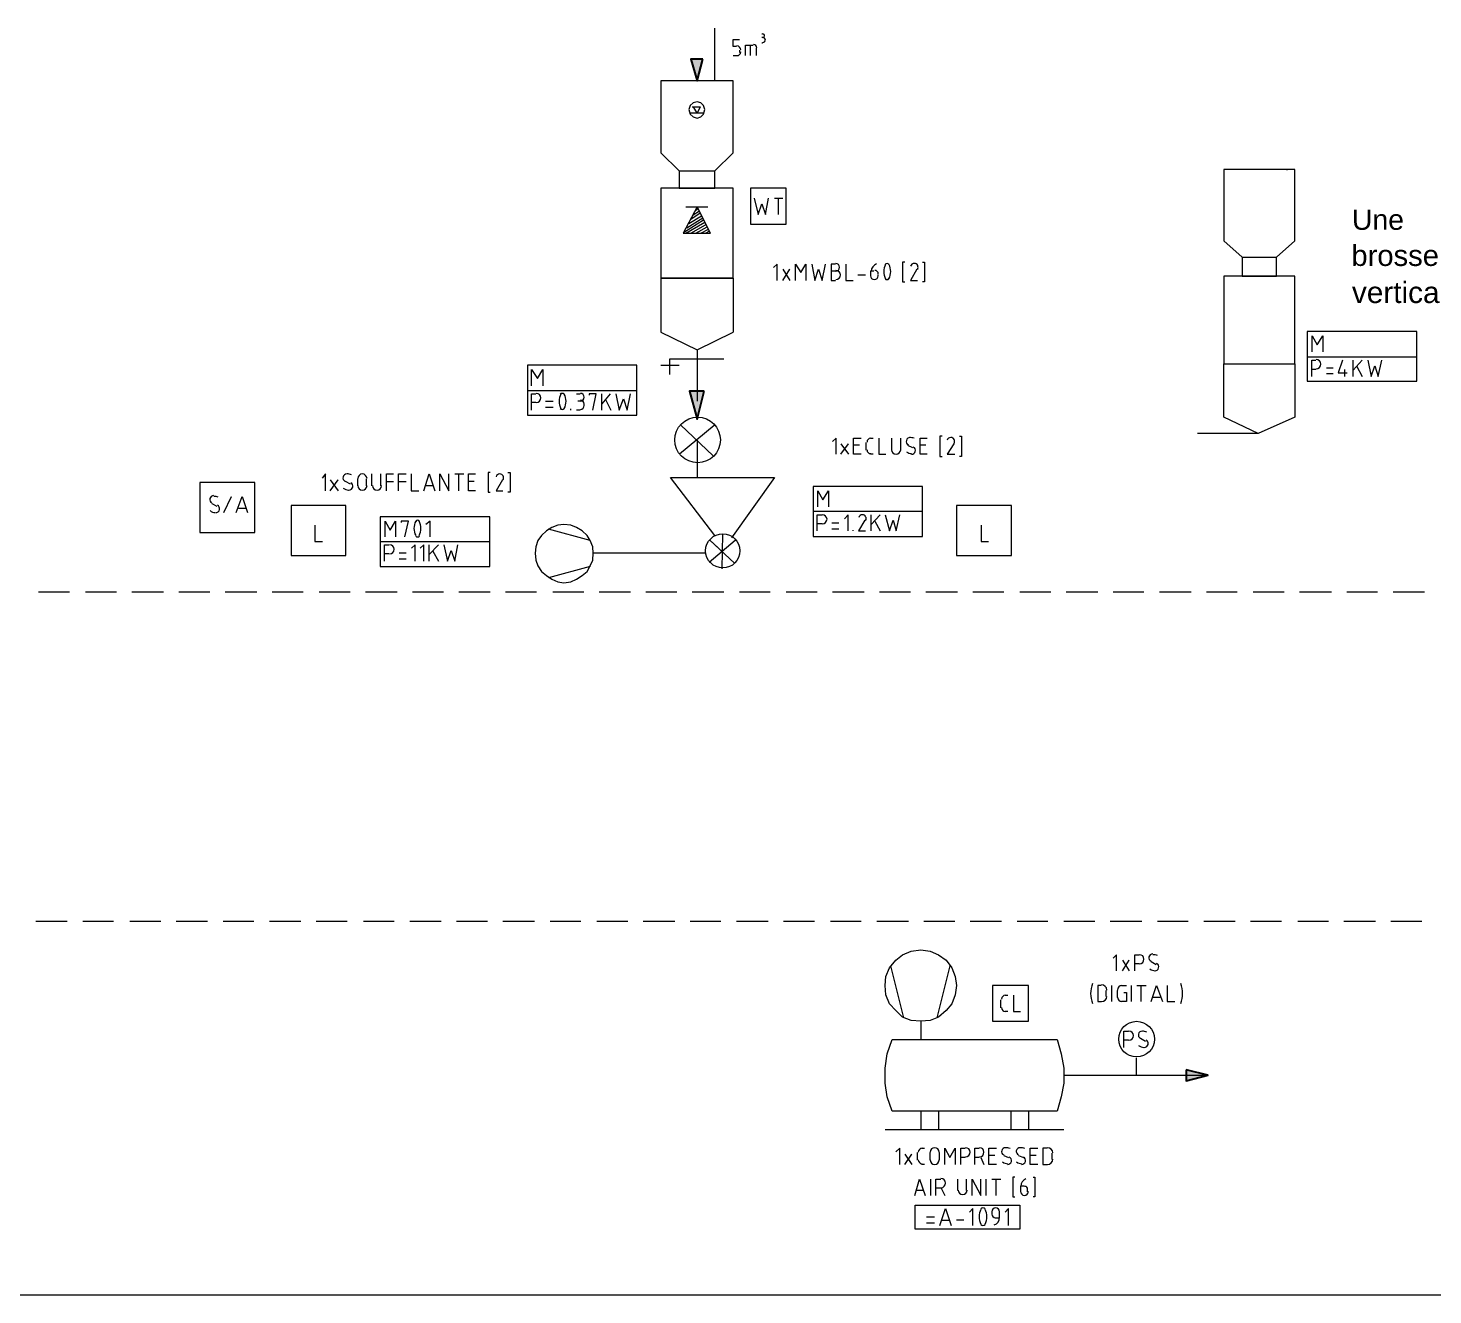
# Model space of a CAD drawing. Header units: millimetres. Extents: x 7 to 416, y 7 to 290.
# Drawn here: x 118.4 to 203.3, y 6.6 to 83.1 of the extents above; entities that cross this region are included whole.
import ezdxf

# ---------------------------------------------------------------- set-up
doc = ezdxf.new("R2010")
doc.units = ezdxf.units.MM
doc.header["$MEASUREMENT"] = 0
doc.layers.get('0').update_dxf_attribs({"linetype": 'CONTINUOUS'})
doc.styles.add('Arial$001', font='arial.ttf', dxfattribs={"height": 1.786464})

msp = doc.modelspace()

# ---------------------------------------------------------------- hatches: boundary and pattern name
at = {"true_color": 0x000007}
for points in [[(159.176, 81.176), (158.448, 81.176), (158.828, 79.869)], [(159.259, 61.139), (158.365, 61.139), (158.828, 59.451)]]:
    msp.add_hatch(color=0, dxfattribs=at).paths.add_polyline_path(points)
at = {"true_color": 0x000006}
msp.add_hatch(color=0, dxfattribs=at).paths.add_polyline_path([(188.364, 20.17), (188.364, 19.508), (189.671, 19.839)])

# ---------------------------------------------------------------- linework, layer by layer
at = {"color": 0, "linetype": 'Continuous', "lineweight": 15, "true_color": 0x000007}
for points in [[(6.685, 6.585), (413.063, 6.585), (413.063, 290.091), (6.685, 290.091)], [(157.736, 73.383), (159.887, 73.383), (159.887, 74.442), (160.996, 75.534), (160.996, 79.869), (156.628, 79.869), (156.628, 75.534), (157.736, 74.442)], [(159.292, 78.132), (159.209, 78.38), (159.043, 78.546), (158.828, 78.595), (158.58, 78.546), (158.415, 78.38), (158.332, 78.132), (158.415, 77.867), (158.58, 77.702), (158.828, 77.619), (159.043, 77.702), (159.209, 77.867)], [(156.628, 73.383), (156.628, 67.956), (160.996, 67.956), (160.996, 73.383)], [(162.055, 71.215), (164.206, 71.215), (164.206, 73.383), (162.055, 73.383)], [(157.985, 70.669), (159.639, 70.669), (158.828, 72.274)], [(171.999, 10.557), (171.999, 11.996), (178.32, 11.996), (178.32, 10.557)]]:
    msp.add_lwpolyline(points, close=True, dxfattribs=at)
at = {"color": 0, "linetype": 'Continuous', "lineweight": 15, "true_color": 0x000006}
for points in [[(159.887, 79.869), (159.887, 83.046), (159.887, 83.046)], [(135.746, 53.048), (135.746, 52.071), (136.21, 52.071)], [(175.987, 53.048), (175.987, 52.071), (176.417, 52.071)], [(171.321, 23.314), (170.527, 26.441), (170.527, 26.441)], [(173.323, 23.314), (174.117, 26.441), (174.117, 26.441)], [(177.426, 24.671), (177.592, 24.671), (177.592, 24.671)], [(177.939, 24.671), (177.939, 23.694), (178.353, 23.694)], [(177.178, 23.909), (177.178, 24.406), (177.178, 24.406)], [(172.347, 23.099), (172.347, 22.007), (172.347, 22.007)], [(177.592, 23.694), (177.426, 23.694), (177.426, 23.694)], [(184.591, 21.527), (184.591, 22.503), (184.889, 22.503)], [(185.6, 22.089), (185.898, 21.907), (185.898, 21.907)], [(184.889, 21.957), (184.591, 21.957), (184.591, 21.957)], [(185.352, 20.898), (185.352, 19.839), (185.352, 19.839)], [(180.984, 19.839), (189.671, 19.839), (189.671, 19.839)], [(172.347, 17.671), (172.347, 16.579), (172.347, 16.579)], [(173.406, 17.671), (173.406, 16.579), (173.406, 16.579)], [(177.774, 17.671), (177.774, 16.579), (177.774, 16.579)], [(178.833, 17.671), (178.833, 16.579), (178.833, 16.579)], [(170.179, 16.579), (180.984, 16.579), (180.984, 16.579)]]:
    msp.add_lwpolyline(points, dxfattribs=at)
at = {"color": 0, "linetype": 'Continuous', "lineweight": 15, "true_color": 0x000001}
for points in [[(161.211, 81.938), (160.996, 81.938), (160.996, 82.368), (161.377, 82.368)], [(162.733, 82.699), (162.766, 82.699), (162.766, 82.699)], [(162.766, 82.484), (162.733, 82.484), (162.733, 82.484)], [(161.41, 81.59), (161.41, 81.722), (161.41, 81.722)], [(161.757, 81.391), (161.757, 82.02), (162.22, 82.02)], [(162.055, 81.391), (162.055, 82.02), (162.055, 82.02)], [(162.386, 81.855), (162.386, 81.391), (162.386, 81.391)], [(162.766, 82.153), (162.733, 82.153), (162.733, 82.153)], [(160.996, 81.391), (161.211, 81.391), (161.211, 81.391)]]:
    msp.add_lwpolyline(points, dxfattribs=at)
at = {"color": 0, "linetype": 'Continuous', "lineweight": -2, "true_color": 0x000007}
for points in [[(159.176, 81.176), (158.448, 81.176), (158.828, 79.869)], [(159.259, 61.139), (158.365, 61.139), (158.828, 59.451)]]:
    msp.add_lwpolyline(points, close=True, dxfattribs=at)
at = {"color": 0, "linetype": 'Continuous', "lineweight": 15, "true_color": 0x000007}
for points in [[(158.531, 78.297), (159.01, 78.297), (158.828, 77.917), (158.613, 78.297)], [(159.259, 77.917), (158.365, 77.917), (158.365, 77.917)], [(157.736, 74.442), (159.887, 74.442), (159.887, 74.442)], [(158.15, 72.274), (159.474, 72.274), (159.474, 72.274)], [(158.282, 72.274), (159.341, 72.274), (159.341, 72.274)], [(158.713, 72.026), (158.878, 72.159), (158.878, 72.159)], [(162.27, 72.787), (162.518, 71.811), (162.733, 72.456), (162.948, 71.811), (163.147, 72.787)], [(163.494, 72.787), (164.007, 72.787), (164.007, 72.787)], [(163.743, 71.811), (163.743, 72.787), (163.743, 72.787)], [(158.067, 70.752), (159.209, 71.48), (159.209, 71.48)], [(158.15, 70.669), (159.292, 71.348), (159.292, 71.348)], [(158.2, 71), (159.176, 71.596), (159.176, 71.596)], [(158.332, 71.265), (159.093, 71.728), (159.093, 71.728)], [(158.448, 71.513), (159.01, 71.894), (159.01, 71.894)], [(158.58, 71.778), (158.961, 72.026), (158.961, 72.026)], [(158.448, 70.669), (159.341, 71.182), (159.341, 71.182)], [(158.746, 70.669), (159.424, 71.05), (159.424, 71.05)], [(159.043, 70.669), (159.507, 70.918), (159.507, 70.918)], [(159.341, 70.669), (159.556, 70.802), (159.556, 70.802)], [(163.66, 67.823), (163.66, 68.8), (163.445, 68.601)], [(164.769, 67.823), (164.769, 68.8), (165.099, 68.303), (165.397, 68.8), (165.397, 67.823)], [(165.745, 68.8), (165.943, 67.823), (166.158, 68.502), (166.374, 67.823), (166.589, 68.8)], [(167.184, 68.8), (166.92, 68.8), (166.92, 67.823)], [(167.813, 68.8), (167.813, 67.823), (168.243, 67.823)], [(171.371, 68.932), (171.238, 68.932), (171.238, 67.741), (171.371, 67.741)], [(172.429, 68.932), (172.562, 68.932), (172.562, 67.741), (172.429, 67.741)], [(160.996, 67.956), (156.628, 67.956), (156.628, 64.696), (158.828, 63.637), (160.996, 64.696)], [(160.996, 67.956), (160.996, 64.696), (160.996, 64.696)], [(164.007, 67.823), (164.421, 68.502), (164.421, 68.502)], [(164.007, 68.502), (164.421, 67.823), (164.421, 67.823)], [(167.184, 68.386), (166.92, 68.386), (166.92, 68.386)], [(168.541, 68.171), (169.004, 68.171), (169.004, 68.171)], [(169.302, 68.386), (169.302, 68.088), (169.302, 68.088)], [(169.501, 68.386), (169.302, 68.386), (169.302, 68.386)], [(169.766, 68.088), (169.766, 68.171), (169.766, 68.171)], [(172.099, 68.502), (171.718, 67.823), (172.132, 67.823)], [(166.92, 67.823), (167.184, 67.823), (167.184, 67.823)], [(158.828, 63.637), (158.828, 61.47), (158.828, 61.47)], [(158.828, 63.637), (158.828, 60.543), (158.828, 60.543)], [(157.174, 63.091), (160.45, 63.091), (160.45, 63.091)], [(157.174, 62.148), (157.174, 62.413), (157.174, 62.711), (157.174, 63.091)], [(156.628, 62.711), (157.736, 62.711), (157.736, 62.711)], [(192.715, 58.591), (189.042, 58.591), (189.042, 58.591)], [(167.217, 57.333), (167.217, 58.293), (167.002, 58.094)], [(167.515, 57.333), (167.979, 57.962), (167.979, 57.962)], [(167.515, 57.962), (167.979, 57.333), (167.979, 57.333)], [(168.74, 57.333), (168.276, 57.333), (168.276, 58.293), (168.74, 58.293)], [(168.624, 57.879), (168.276, 57.879), (168.276, 57.879)], [(169.037, 57.581), (169.037, 58.045), (169.037, 58.045)], [(169.302, 58.293), (169.468, 58.293), (169.468, 58.293)], [(169.799, 58.293), (169.799, 57.333), (170.229, 57.333)], [(170.56, 58.293), (170.56, 57.581), (170.56, 57.581)], [(171.122, 57.581), (171.122, 58.293), (171.122, 58.293)], [(171.536, 57.879), (171.834, 57.747), (171.834, 57.747)], [(172.727, 57.333), (172.297, 57.333), (172.297, 58.293), (172.727, 58.293)], [(172.645, 57.879), (172.297, 57.879), (172.297, 57.879)], [(173.621, 58.425), (173.488, 58.425), (173.488, 57.201), (173.621, 57.201)], [(174.332, 57.962), (173.919, 57.333), (174.382, 57.333)], [(174.68, 58.425), (174.796, 58.425), (174.796, 57.201), (174.68, 57.201)], [(169.468, 57.333), (169.302, 57.333), (169.302, 57.333)], [(136.375, 55.116), (136.375, 56.142), (136.176, 55.894)], [(139.171, 56.142), (139.171, 55.414), (139.171, 55.414)], [(139.734, 55.414), (139.734, 56.142), (139.734, 56.142)], [(140.065, 55.116), (140.065, 56.142), (140.495, 56.142)], [(140.793, 55.116), (140.793, 56.142), (141.256, 56.142)], [(141.554, 56.142), (141.554, 55.116), (142.017, 55.116)], [(142.315, 55.116), (142.646, 56.142), (142.994, 55.116)], [(143.291, 55.116), (143.291, 56.142), (143.837, 55.116), (143.837, 56.142)], [(144.185, 56.142), (144.731, 56.142), (144.731, 56.142)], [(144.433, 55.116), (144.433, 56.142), (144.433, 56.142)], [(145.442, 55.116), (145.029, 55.116), (145.029, 56.142), (145.442, 56.142)], [(146.336, 56.224), (146.204, 56.224), (146.204, 55.033), (146.336, 55.033)], [(147.395, 56.224), (147.527, 56.224), (147.527, 55.033), (147.395, 55.033)], [(136.673, 55.116), (137.153, 55.794), (137.153, 55.794)], [(136.673, 55.794), (137.153, 55.116), (137.153, 55.116)], [(137.566, 55.712), (137.864, 55.546), (137.864, 55.546)], [(138.327, 55.414), (138.327, 55.844), (138.327, 55.844)], [(138.84, 55.844), (138.84, 55.414), (138.84, 55.414)], [(140.065, 55.678), (140.495, 55.678), (140.495, 55.678)], [(140.793, 55.678), (141.256, 55.678), (141.256, 55.678)], [(142.861, 55.414), (142.447, 55.414), (142.447, 55.414)], [(145.36, 55.678), (145.029, 55.678), (145.029, 55.678)], [(147.064, 55.794), (146.683, 55.116), (147.097, 55.116)], [(159.341, 51.36), (152.557, 51.36), (152.557, 51.36)], [(184.161, 26.143), (184.161, 27.119), (183.946, 26.921)], [(184.508, 26.143), (184.922, 26.789), (184.922, 26.789)], [(184.508, 26.789), (184.922, 26.143), (184.922, 26.143)], [(185.269, 26.143), (185.269, 27.119), (185.518, 27.119)], [(185.518, 26.573), (185.269, 26.573), (185.269, 26.573)], [(186.246, 26.706), (186.544, 26.524), (186.544, 26.524)], [(183.234, 25.266), (183.019, 25.266), (183.019, 24.29)], [(183.532, 24.588), (183.532, 24.968), (183.532, 24.968)], [(183.863, 24.29), (183.863, 25.266), (183.863, 25.266)], [(184.21, 24.538), (184.21, 24.968), (184.21, 24.968)], [(184.459, 25.266), (184.756, 25.266), (184.756, 25.266)], [(184.591, 24.836), (184.756, 24.836), (184.756, 24.29), (184.459, 24.29)], [(185.054, 24.29), (185.054, 25.266), (185.054, 25.266)], [(185.385, 25.266), (185.948, 25.266), (185.948, 25.266)], [(185.65, 24.29), (185.65, 25.266), (185.65, 25.266)], [(186.246, 24.29), (186.577, 25.266), (186.924, 24.29)], [(187.205, 25.266), (187.205, 24.29), (187.685, 24.29)], [(183.019, 24.29), (183.234, 24.29), (183.234, 24.29)], [(186.792, 24.538), (186.361, 24.538), (186.361, 24.538)], [(171.073, 14.462), (171.073, 15.438), (170.824, 15.223)], [(172.38, 15.438), (172.562, 15.438), (172.562, 15.438)], [(173.786, 14.462), (173.786, 15.438), (174.084, 14.875), (174.415, 15.438), (174.415, 14.462)], [(174.763, 14.462), (174.763, 15.438), (175.011, 15.438)], [(175.606, 14.462), (175.606, 15.438), (175.855, 15.438)], [(176.914, 14.462), (176.45, 14.462), (176.45, 15.438), (176.914, 15.438)], [(179.412, 14.462), (178.949, 14.462), (178.949, 15.438), (179.412, 15.438)], [(179.975, 15.438), (179.71, 15.438), (179.71, 14.462)], [(171.371, 14.462), (171.801, 15.09), (171.801, 15.09)], [(171.371, 15.09), (171.801, 14.462), (171.801, 14.462)], [(172.132, 14.71), (172.132, 15.173), (172.132, 15.173)], [(172.562, 14.462), (172.38, 14.462), (172.38, 14.462)], [(172.893, 14.71), (172.893, 15.173), (172.893, 15.173)], [(173.439, 15.173), (173.439, 14.71), (173.439, 14.71)], [(175.011, 14.875), (174.763, 14.875), (174.763, 14.875)], [(175.855, 14.875), (175.606, 14.875), (175.606, 14.875)], [(175.954, 14.875), (176.152, 14.462), (176.152, 14.462)], [(176.798, 15.008), (176.45, 15.008), (176.45, 15.008)], [(177.344, 15.008), (177.642, 14.875), (177.642, 14.875)], [(178.237, 15.008), (178.535, 14.875), (178.535, 14.875)], [(179.296, 15.008), (178.949, 15.008), (178.949, 15.008)], [(179.71, 14.462), (179.975, 14.462), (179.975, 14.462)], [(180.272, 14.759), (180.272, 15.14), (180.272, 15.14)], [(178.022, 13.7), (177.89, 13.7), (177.89, 12.509), (178.022, 12.509)], [(179.131, 13.7), (179.213, 13.7), (179.213, 12.509), (179.131, 12.509)], [(171.966, 12.592), (172.264, 13.568), (172.595, 12.592)], [(172.512, 12.89), (172.049, 12.89), (172.049, 12.89)], [(172.942, 12.592), (172.942, 13.568), (172.942, 13.568)], [(173.24, 12.592), (173.24, 13.568), (173.538, 13.568)], [(173.538, 13.022), (173.24, 13.022), (173.24, 13.022)], [(173.571, 13.022), (173.786, 12.592), (173.786, 12.592)], [(174.547, 13.568), (174.547, 12.89), (174.547, 12.89)], [(175.093, 12.89), (175.093, 13.568), (175.093, 13.568)], [(175.441, 12.592), (175.441, 13.568), (175.954, 12.592), (175.954, 13.568)], [(176.285, 12.592), (176.285, 13.568), (176.285, 13.568)], [(176.616, 13.568), (177.178, 13.568), (177.178, 13.568)], [(176.88, 12.592), (176.88, 13.568), (176.88, 13.568)], [(178.353, 13.154), (178.353, 12.807), (178.353, 12.807)], [(178.568, 13.154), (178.353, 13.154), (178.353, 13.154)], [(178.783, 12.807), (178.783, 12.939), (178.783, 12.939)], [(173.158, 11.285), (172.678, 11.285), (172.678, 11.285)], [(173.488, 10.772), (173.836, 11.798), (174.167, 10.772)], [(174.034, 11.07), (173.571, 11.07), (173.571, 11.07)], [(174.498, 11.119), (174.928, 11.119), (174.928, 11.119)], [(175.474, 10.772), (175.474, 11.798), (175.275, 11.582)], [(176.616, 11.582), (176.616, 11.45), (176.616, 11.45)], [(176.831, 11.235), (177.096, 11.235), (177.096, 11.235)], [(177.096, 11.235), (177.096, 11.582), (177.096, 11.582)], [(177.642, 10.772), (177.642, 11.798), (177.426, 11.582)], [(172.678, 10.937), (173.158, 10.937), (173.158, 10.937)]]:
    msp.add_lwpolyline(points, dxfattribs=at)
at = {"color": 0, "linetype": 'Continuous', "lineweight": 5, "true_color": 0x000007}
for points in [[(191.739, 68.088), (193.824, 68.088), (193.824, 69.23), (194.916, 70.206), (194.916, 74.525), (190.647, 74.525), (190.647, 70.206), (191.739, 69.23)], [(190.647, 68.088), (190.647, 62.793), (194.916, 62.793), (194.916, 68.088)], [(194.916, 59.567), (192.715, 58.591), (190.647, 59.567), (190.647, 62.793), (194.916, 62.793)]]:
    msp.add_lwpolyline(points, close=True, dxfattribs=at)
for points in [[(194.453, 74.475), (194.453, 74.492), (194.453, 74.492)], [(191.739, 69.23), (193.824, 69.23), (193.824, 69.23)], [(159.854, 59.07), (157.769, 57.333), (157.769, 57.333)], [(157.819, 59.104), (159.805, 57.234), (159.805, 57.234)], [(159.887, 52.419), (157.223, 55.927), (163.494, 55.927), (160.913, 52.286)], [(152.938, 51.36), (152.557, 51.36), (152.524, 51.74), (152.359, 52.121), (152.177, 52.419), (151.879, 52.717), (151.548, 52.915), (151.201, 53.048), (150.787, 53.097), (150.406, 53.048), (150.059, 52.915), (149.728, 52.717), (149.43, 52.419), (149.215, 52.121), (149.083, 51.74), (149.049, 51.36), (149.083, 50.93), (149.215, 50.599), (149.43, 50.251), (149.728, 50.003), (150.059, 49.788), (150.406, 49.622), (150.787, 49.573), (151.201, 49.622), (151.548, 49.788), (151.879, 50.003), (152.177, 50.251), (152.359, 50.599), (152.524, 50.93), (152.557, 51.36)], [(152.359, 52.121), (149.86, 52.799), (149.86, 52.799)], [(161.128, 52.121), (159.556, 50.797), (159.556, 50.797)], [(160.351, 51.443), (159.59, 52.154), (161.079, 50.764)], [(160.351, 52.502), (160.318, 50.417), (160.318, 50.417)], [(152.359, 50.549), (149.86, 49.871), (149.86, 49.871)]]:
    msp.add_lwpolyline(points, dxfattribs=at)
at = {"color": 0, "linetype": 'Continuous', "lineweight": 15, "true_color": 0x000005}
for points in [[(195.677, 61.734), (202.296, 61.734), (202.296, 64.746), (195.677, 64.746)], [(148.586, 59.699), (155.188, 59.699), (155.188, 62.711), (148.586, 62.711)], [(165.827, 52.369), (172.429, 52.369), (172.429, 55.381), (165.827, 55.381)], [(139.684, 50.549), (146.303, 50.549), (146.303, 53.561), (139.684, 53.561)]]:
    msp.add_lwpolyline(points, close=True, dxfattribs=at)
for points in [[(195.975, 63.505), (195.975, 64.481), (196.273, 63.935), (196.62, 64.481), (196.62, 63.505)], [(195.677, 63.207), (202.296, 63.207), (202.296, 63.207)], [(195.942, 62.032), (195.942, 63.008), (196.19, 63.008)], [(197.795, 63.008), (197.547, 62.247), (198.093, 62.247)], [(198.44, 62.032), (198.44, 63.008), (198.44, 63.008)], [(198.986, 63.008), (198.44, 62.413), (198.44, 62.413)], [(199.334, 63.008), (199.532, 62.032), (199.747, 62.661), (199.963, 62.032), (200.178, 63.008)], [(148.834, 61.47), (148.834, 62.446), (149.182, 61.9), (149.513, 62.446), (149.513, 61.47)], [(196.19, 62.446), (195.942, 62.446), (195.942, 62.446)], [(197.249, 62.529), (196.835, 62.529), (196.835, 62.529)], [(196.835, 62.198), (197.249, 62.198), (197.249, 62.198)], [(197.927, 62.446), (197.927, 62.032), (197.927, 62.032)], [(198.655, 62.661), (198.986, 62.032), (198.986, 62.032)], [(148.586, 61.188), (155.188, 61.188), (155.188, 61.188)], [(148.834, 59.997), (148.834, 60.973), (149.083, 60.973)], [(149.083, 60.46), (148.834, 60.46), (148.834, 60.46)], [(150.142, 60.51), (149.678, 60.51), (149.678, 60.51)], [(151.548, 60.973), (151.763, 60.973), (151.763, 60.973)], [(151.763, 60.543), (151.631, 60.543), (151.631, 60.543)], [(151.978, 60.328), (151.978, 60.245), (151.978, 60.245)], [(152.524, 59.997), (152.739, 60.973), (152.309, 60.973), (152.309, 60.891)], [(153.07, 59.997), (153.07, 60.973), (153.07, 60.973)], [(153.583, 60.973), (153.07, 60.378), (153.07, 60.378)], [(153.285, 60.626), (153.616, 59.997), (153.616, 59.997)], [(153.914, 60.973), (154.129, 59.997), (154.377, 60.675), (154.593, 59.997), (154.808, 60.973)], [(149.678, 60.163), (150.142, 60.163), (150.142, 60.163)], [(151.201, 59.997), (151.201, 60.08), (151.201, 60.08)], [(151.763, 59.997), (151.548, 59.997), (151.548, 59.997)], [(166.125, 54.156), (166.125, 55.116), (166.423, 54.57), (166.754, 55.116), (166.754, 54.156)], [(165.827, 53.891), (172.429, 53.891), (172.429, 53.891)], [(166.076, 52.717), (166.076, 53.676), (166.374, 53.676)], [(167.945, 52.717), (167.945, 53.676), (167.73, 53.428)], [(169.335, 52.717), (169.335, 53.676), (169.335, 53.676)], [(169.881, 53.676), (169.335, 53.097), (169.335, 53.097)], [(170.179, 53.676), (170.444, 52.717), (170.659, 53.345), (170.858, 52.717), (171.073, 53.676)], [(139.982, 52.336), (139.982, 53.296), (140.28, 52.75), (140.611, 53.296), (140.611, 52.336)], [(141.173, 52.336), (141.389, 53.296), (140.958, 53.296), (140.958, 53.213)], [(142.696, 52.336), (142.696, 53.296), (142.447, 53.097)], [(166.374, 53.13), (166.076, 53.13), (166.076, 53.13)], [(167.383, 53.18), (166.969, 53.18), (166.969, 53.18)], [(166.969, 52.832), (167.383, 52.832), (167.383, 52.832)], [(168.243, 52.717), (168.243, 52.75), (168.243, 52.75)], [(168.955, 53.345), (168.574, 52.717), (169.004, 52.717)], [(169.55, 53.296), (169.881, 52.717), (169.881, 52.717)], [(139.684, 52.071), (146.303, 52.071), (146.303, 52.071)], [(139.949, 50.88), (139.949, 51.856), (140.23, 51.856)], [(141.802, 50.88), (141.802, 51.856), (141.587, 51.658)], [(142.315, 50.88), (142.315, 51.856), (142.1, 51.658)], [(142.646, 50.88), (142.646, 51.856), (142.646, 51.856)], [(143.209, 51.856), (142.646, 51.277), (142.646, 51.277)], [(143.54, 51.856), (143.755, 50.88), (143.97, 51.525), (144.185, 50.88), (144.383, 51.856)], [(140.23, 51.31), (139.949, 51.31), (139.949, 51.31)], [(141.256, 51.36), (140.826, 51.36), (140.826, 51.36)], [(140.826, 51.012), (141.256, 51.012), (141.256, 51.012)], [(142.861, 51.476), (143.209, 50.88), (143.209, 50.88)]]:
    msp.add_lwpolyline(points, dxfattribs=at)
at = {"color": 0, "linetype": 'Continuous', "lineweight": 20, "true_color": 0x000007}
msp.add_lwpolyline([(158.828, 58.177), (158.828, 55.927), (158.828, 55.927)], dxfattribs=at)
at = {"color": 0, "linetype": 'Continuous', "lineweight": 15, "true_color": 0x000003}
msp.add_lwpolyline([(128.797, 52.617), (132.106, 52.617), (132.106, 55.629), (128.797, 55.629)], close=True, dxfattribs=at)
for points in [[(129.525, 54.355), (129.823, 54.189), (129.823, 54.189)], [(130.236, 53.809), (130.7, 54.785), (130.7, 54.785)], [(130.997, 53.809), (131.345, 54.785), (131.676, 53.809)], [(131.593, 54.057), (131.13, 54.057), (131.13, 54.057)]]:
    msp.add_lwpolyline(points, dxfattribs=at)
at = {"color": 0, "linetype": 'Continuous', "lineweight": 15, "true_color": 0x000006}
for points in [[(134.307, 51.227), (137.616, 51.227), (137.616, 54.239), (134.307, 54.239)], [(174.498, 51.227), (177.807, 51.227), (177.807, 54.239), (174.498, 54.239)], [(170.179, 25.266), (170.229, 25.812), (170.444, 26.325), (170.824, 26.789), (171.238, 27.119), (171.751, 27.335), (172.347, 27.417), (172.893, 27.335), (173.406, 27.119), (173.869, 26.789), (174.216, 26.325), (174.415, 25.812), (174.498, 25.266), (174.415, 24.704), (174.216, 24.158), (173.869, 23.744), (173.406, 23.347), (172.893, 23.148), (172.347, 23.099), (171.751, 23.148), (171.238, 23.347), (170.824, 23.744), (170.444, 24.158), (170.229, 24.704)], [(176.665, 23.099), (178.833, 23.099), (178.833, 25.266), (176.665, 25.266)], [(180.57, 17.671), (170.609, 17.671), (170.312, 18.532), (170.179, 19.376), (170.179, 20.269), (170.312, 21.146), (170.609, 22.007), (180.57, 22.007), (180.818, 21.146), (180.984, 20.269), (180.984, 19.376), (180.818, 18.532)]]:
    msp.add_lwpolyline(points, close=True, dxfattribs=at)
at = {"color": 0, "linetype": 'Continuous', "lineweight": 20, "true_color": 0xbababa}
for points in [[(119.051, 49.027), (120.921, 49.027), (120.921, 49.027)], [(121.897, 49.027), (123.767, 49.027), (123.767, 49.027)], [(124.693, 49.027), (126.596, 49.027), (126.596, 49.027)], [(127.523, 49.027), (129.392, 49.027), (129.392, 49.027)], [(130.319, 49.027), (132.238, 49.027), (132.238, 49.027)], [(133.165, 49.027), (135.035, 49.027), (135.035, 49.027)], [(135.994, 49.027), (137.864, 49.027), (137.864, 49.027)], [(138.791, 49.027), (140.71, 49.027), (140.71, 49.027)], [(141.637, 49.027), (143.506, 49.027), (143.506, 49.027)], [(144.433, 49.027), (146.336, 49.027), (146.336, 49.027)], [(147.262, 49.027), (149.132, 49.027), (149.132, 49.027)], [(150.108, 49.027), (151.978, 49.027), (151.978, 49.027)], [(152.905, 49.027), (154.808, 49.027), (154.808, 49.027)], [(155.734, 49.027), (157.604, 49.027), (157.604, 49.027)], [(158.531, 49.027), (160.45, 49.027), (160.45, 49.027)], [(161.377, 49.027), (163.246, 49.027), (163.246, 49.027)], [(164.206, 49.027), (166.076, 49.027), (166.076, 49.027)], [(167.002, 49.027), (168.922, 49.027), (168.922, 49.027)], [(169.848, 49.027), (171.718, 49.027), (171.718, 49.027)], [(172.645, 49.027), (174.547, 49.027), (174.547, 49.027)], [(175.474, 49.027), (177.344, 49.027), (177.344, 49.027)], [(178.32, 49.027), (180.19, 49.027), (180.19, 49.027)], [(181.116, 49.027), (183.019, 49.027), (183.019, 49.027)], [(183.946, 49.027), (185.815, 49.027), (185.815, 49.027)], [(186.742, 49.027), (188.661, 49.027), (188.661, 49.027)], [(189.588, 49.027), (191.441, 49.027), (191.441, 49.027)], [(192.417, 49.027), (194.287, 49.027), (194.287, 49.027)], [(195.214, 49.027), (197.133, 49.027), (197.133, 49.027)], [(198.06, 49.027), (199.913, 49.027), (199.913, 49.027)], [(200.856, 49.027), (202.759, 49.027), (202.759, 49.027)], [(118.885, 29.155), (120.788, 29.155), (120.788, 29.155)], [(121.731, 29.155), (123.585, 29.155), (123.585, 29.155)], [(124.561, 29.155), (126.431, 29.155), (126.431, 29.155)], [(127.357, 29.155), (129.26, 29.155), (129.26, 29.155)], [(130.203, 29.155), (132.056, 29.155), (132.056, 29.155)], [(133, 29.155), (134.902, 29.155), (134.902, 29.155)], [(135.829, 29.155), (137.699, 29.155), (137.699, 29.155)], [(138.675, 29.155), (140.528, 29.155), (140.528, 29.155)], [(141.471, 29.155), (143.374, 29.155), (143.374, 29.155)], [(144.301, 29.155), (146.17, 29.155), (146.17, 29.155)], [(147.097, 29.155), (149, 29.155), (149, 29.155)], [(149.943, 29.155), (151.796, 29.155), (151.796, 29.155)], [(152.772, 29.155), (154.642, 29.155), (154.642, 29.155)], [(155.569, 29.155), (157.472, 29.155), (157.472, 29.155)], [(158.415, 29.155), (160.268, 29.155), (160.268, 29.155)], [(161.211, 29.155), (163.114, 29.155), (163.114, 29.155)], [(164.04, 29.155), (165.91, 29.155), (165.91, 29.155)], [(166.886, 29.155), (168.74, 29.155), (168.74, 29.155)], [(169.683, 29.155), (171.586, 29.155), (171.586, 29.155)], [(172.512, 29.155), (174.382, 29.155), (174.382, 29.155)], [(175.309, 29.155), (177.211, 29.155), (177.211, 29.155)], [(178.155, 29.155), (180.008, 29.155), (180.008, 29.155)], [(180.984, 29.155), (182.854, 29.155), (182.854, 29.155)], [(183.78, 29.155), (185.683, 29.155), (185.683, 29.155)], [(186.626, 29.155), (188.479, 29.155), (188.479, 29.155)], [(189.423, 29.155), (191.325, 29.155), (191.325, 29.155)], [(192.252, 29.155), (194.122, 29.155), (194.122, 29.155)], [(195.098, 29.155), (196.951, 29.155), (196.951, 29.155)], [(197.894, 29.155), (199.797, 29.155), (199.797, 29.155)], [(200.724, 29.155), (202.593, 29.155), (202.593, 29.155)]]:
    msp.add_lwpolyline(points, dxfattribs=at)
at = {"color": 0, "linetype": 'Continuous', "lineweight": -2, "true_color": 0x000006}
msp.add_lwpolyline([(188.364, 20.17), (188.364, 19.508), (189.671, 19.839)], close=True, dxfattribs=at)
at = {"color": 0, "linetype": 'Continuous', "lineweight": 15, "true_color": 0x000001}
for points in [[(162.799, 82.484), (162.849, 82.484), (162.899, 82.533), (162.899, 82.599), (162.899, 82.599), (162.899, 82.649), (162.849, 82.699), (162.799, 82.699)], [(162.799, 82.186), (162.882, 82.186), (162.948, 82.252), (162.948, 82.335), (162.948, 82.335), (162.948, 82.417), (162.882, 82.484), (162.799, 82.484)]]:
    msp.add_open_spline(points, degree=3, knots=[0, 0, 0, 0, 0.125, 0.125, 0.125, 0.125, 1, 1, 1, 1], dxfattribs=at)
for points in [[(161.459, 81.739), (161.459, 81.871), (161.36, 81.987), (161.228, 81.987)], [(161.228, 81.391), (161.36, 81.391), (161.459, 81.491), (161.459, 81.623)], [(162.435, 81.871), (162.435, 81.971), (162.353, 82.07), (162.237, 82.07)]]:
    msp.add_open_spline(points, degree=3, dxfattribs=at)
at = {"color": 0, "linetype": 'Continuous', "lineweight": 15, "true_color": 0x000007}
for points in [[(167.201, 68.386), (167.333, 68.386), (167.432, 68.485), (167.432, 68.618), (167.432, 68.618), (167.432, 68.75), (167.333, 68.849), (167.201, 68.849)], [(170.411, 68.783), (170.378, 68.833), (170.345, 68.849), (170.295, 68.849), (170.295, 68.849), (170.245, 68.849), (170.196, 68.833), (170.179, 68.783)], [(172.148, 68.485), (172.181, 68.568), (172.181, 68.651), (172.148, 68.734), (172.148, 68.734), (172.099, 68.8), (172.032, 68.849), (171.95, 68.849)], [(167.201, 67.873), (167.35, 67.873), (167.482, 67.989), (167.482, 68.154), (167.482, 68.154), (167.482, 68.303), (167.35, 68.419), (167.201, 68.419)], [(169.302, 68.105), (169.302, 67.972), (169.401, 67.873), (169.534, 67.873), (169.534, 67.873), (169.65, 67.873), (169.766, 67.972), (169.766, 68.105)], [(169.766, 68.204), (169.766, 68.27), (169.749, 68.32), (169.699, 68.37), (169.699, 68.37), (169.666, 68.403), (169.6, 68.436), (169.55, 68.419)], [(170.179, 67.939), (170.196, 67.89), (170.245, 67.873), (170.295, 67.873), (170.295, 67.873), (170.345, 67.873), (170.378, 67.89), (170.411, 67.939)], [(171.685, 58.342), (171.586, 58.342), (171.486, 58.276), (171.47, 58.16), (171.47, 58.16), (171.437, 58.061), (171.486, 57.945), (171.586, 57.896)], [(171.768, 57.333), (171.883, 57.333), (171.983, 57.399), (171.999, 57.499), (171.999, 57.499), (172.032, 57.614), (171.983, 57.714), (171.883, 57.763)], [(174.349, 57.978), (174.382, 58.061), (174.398, 58.144), (174.349, 58.227), (174.349, 58.227), (174.316, 58.293), (174.233, 58.342), (174.15, 58.342)], [(170.56, 57.598), (170.56, 57.449), (170.692, 57.333), (170.841, 57.333), (170.841, 57.333), (170.99, 57.333), (171.122, 57.449), (171.122, 57.598)], [(137.682, 56.142), (137.566, 56.142), (137.467, 56.059), (137.45, 55.96), (137.45, 55.96), (137.417, 55.86), (137.467, 55.745), (137.566, 55.695)], [(138.89, 55.86), (138.89, 56.009), (138.758, 56.142), (138.609, 56.142), (138.609, 56.142), (138.46, 56.142), (138.327, 56.009), (138.327, 55.86)], [(147.114, 55.778), (147.147, 55.86), (147.147, 55.943), (147.114, 56.026), (147.114, 56.026), (147.064, 56.092), (146.998, 56.142), (146.915, 56.142)], [(137.798, 55.166), (137.914, 55.166), (137.997, 55.248), (138.03, 55.348), (138.03, 55.348), (138.046, 55.447), (137.997, 55.563), (137.914, 55.612)], [(138.327, 55.447), (138.327, 55.281), (138.46, 55.166), (138.609, 55.166), (138.609, 55.166), (138.758, 55.166), (138.89, 55.281), (138.89, 55.447)], [(139.221, 55.447), (139.221, 55.281), (139.337, 55.166), (139.502, 55.166), (139.502, 55.166), (139.651, 55.166), (139.767, 55.281), (139.767, 55.447)], [(186.345, 27.169), (186.229, 27.169), (186.146, 27.086), (186.113, 26.987), (186.113, 26.987), (186.097, 26.888), (186.146, 26.772), (186.246, 26.722)], [(185.534, 26.573), (185.7, 26.573), (185.815, 26.689), (185.815, 26.855), (185.815, 26.855), (185.815, 27.004), (185.7, 27.119), (185.534, 27.119)], [(186.477, 26.143), (186.577, 26.143), (186.676, 26.226), (186.692, 26.325), (186.692, 26.325), (186.726, 26.441), (186.676, 26.54), (186.577, 26.59)], [(173.439, 15.206), (173.439, 15.355), (173.323, 15.471), (173.174, 15.471), (173.174, 15.471), (173.025, 15.471), (172.893, 15.355), (172.893, 15.206)], [(175.027, 14.925), (175.193, 14.925), (175.309, 15.041), (175.309, 15.206), (175.309, 15.206), (175.309, 15.355), (175.193, 15.471), (175.027, 15.471)], [(175.888, 14.925), (176.037, 14.925), (176.152, 15.041), (176.152, 15.206), (176.152, 15.206), (176.152, 15.355), (176.037, 15.471), (175.888, 15.471)], [(177.443, 15.471), (177.344, 15.471), (177.244, 15.405), (177.228, 15.289), (177.228, 15.289), (177.195, 15.19), (177.244, 15.09), (177.344, 15.041)], [(178.337, 15.471), (178.237, 15.471), (178.138, 15.405), (178.105, 15.289), (178.105, 15.289), (178.088, 15.19), (178.138, 15.09), (178.237, 15.041)], [(172.893, 14.743), (172.893, 14.577), (173.025, 14.462), (173.174, 14.462), (173.174, 14.462), (173.323, 14.462), (173.439, 14.577), (173.439, 14.743)], [(177.575, 14.462), (177.691, 14.462), (177.774, 14.528), (177.807, 14.644), (177.807, 14.644), (177.824, 14.743), (177.774, 14.859), (177.675, 14.908)], [(178.419, 14.462), (178.535, 14.462), (178.618, 14.528), (178.651, 14.644), (178.651, 14.644), (178.667, 14.743), (178.618, 14.859), (178.535, 14.908)], [(173.555, 13.055), (173.704, 13.055), (173.836, 13.187), (173.836, 13.336), (173.836, 13.336), (173.836, 13.485), (173.704, 13.618), (173.555, 13.618)], [(174.597, 12.906), (174.597, 12.757), (174.713, 12.641), (174.862, 12.641), (174.862, 12.641), (175.011, 12.641), (175.143, 12.757), (175.143, 12.906)], [(178.353, 12.823), (178.353, 12.708), (178.469, 12.592), (178.601, 12.592), (178.601, 12.592), (178.717, 12.592), (178.833, 12.708), (178.833, 12.823)], [(178.783, 12.923), (178.783, 12.989), (178.767, 13.055), (178.734, 13.088), (178.734, 13.088), (178.684, 13.138), (178.634, 13.154), (178.568, 13.138)], [(176.219, 11.781), (176.185, 11.814), (176.136, 11.831), (176.086, 11.831), (176.086, 11.831), (176.053, 11.831), (176.003, 11.814), (175.97, 11.781)], [(177.096, 11.599), (177.096, 11.731), (176.98, 11.831), (176.864, 11.831), (176.864, 11.831), (176.732, 11.831), (176.616, 11.731), (176.616, 11.599)], [(175.97, 10.838), (176.003, 10.805), (176.053, 10.772), (176.086, 10.772), (176.086, 10.772), (176.136, 10.772), (176.185, 10.805), (176.219, 10.838)]]:
    msp.add_open_spline(points, degree=3, knots=[0, 0, 0, 0, 0.125, 0.125, 0.125, 0.125, 1, 1, 1, 1], dxfattribs=at)
for points in [[(169.666, 68.816), (169.484, 68.75), (169.352, 68.585), (169.335, 68.386)], [(170.212, 68.8), (170.063, 68.518), (170.063, 68.204), (170.212, 67.923)], [(170.411, 67.923), (170.56, 68.204), (170.56, 68.518), (170.411, 68.8)], [(171.95, 68.849), (171.834, 68.849), (171.751, 68.783), (171.718, 68.684)], [(169.319, 58.293), (169.186, 58.293), (169.087, 58.193), (169.087, 58.061)], [(171.933, 58.293), (171.834, 58.326), (171.751, 58.342), (171.652, 58.342)], [(174.15, 58.342), (174.051, 58.342), (173.952, 58.276), (173.919, 58.177)], [(169.087, 57.598), (169.087, 57.465), (169.186, 57.366), (169.319, 57.366)], [(171.47, 57.482), (171.569, 57.416), (171.668, 57.366), (171.784, 57.366)], [(137.947, 56.092), (137.864, 56.125), (137.781, 56.142), (137.682, 56.142)], [(146.915, 56.142), (146.799, 56.142), (146.716, 56.076), (146.683, 55.976)], [(137.45, 55.281), (137.55, 55.215), (137.666, 55.166), (137.781, 55.166)], [(186.626, 27.07), (186.544, 27.103), (186.444, 27.119), (186.345, 27.119)], [(186.163, 26.259), (186.262, 26.193), (186.378, 26.16), (186.494, 26.143)], [(182.705, 25.382), (182.556, 24.985), (182.556, 24.555), (182.705, 24.174)], [(183.565, 24.985), (183.565, 25.167), (183.433, 25.299), (183.251, 25.299)], [(183.251, 24.29), (183.433, 24.29), (183.565, 24.422), (183.565, 24.604)], [(184.475, 25.266), (184.326, 25.266), (184.21, 25.134), (184.21, 24.985)], [(188.033, 24.174), (188.182, 24.555), (188.182, 24.985), (188.033, 25.382)], [(184.21, 24.555), (184.21, 24.406), (184.326, 24.29), (184.475, 24.29)], [(172.413, 15.438), (172.281, 15.438), (172.181, 15.322), (172.181, 15.206)], [(177.724, 15.421), (177.642, 15.454), (177.542, 15.471), (177.46, 15.471)], [(178.618, 15.421), (178.535, 15.454), (178.436, 15.471), (178.353, 15.471)], [(180.306, 15.156), (180.306, 15.338), (180.173, 15.471), (179.991, 15.471)], [(172.181, 14.743), (172.181, 14.61), (172.281, 14.495), (172.413, 14.495)], [(177.278, 14.61), (177.36, 14.544), (177.476, 14.511), (177.592, 14.495)], [(178.121, 14.61), (178.221, 14.544), (178.32, 14.511), (178.436, 14.495)], [(179.991, 14.462), (180.173, 14.462), (180.306, 14.594), (180.306, 14.776)], [(178.684, 13.585), (178.502, 13.518), (178.37, 13.353), (178.37, 13.154)], [(175.97, 11.748), (175.821, 11.467), (175.821, 11.136), (175.97, 10.854)], [(176.219, 10.854), (176.368, 11.136), (176.368, 11.467), (176.219, 11.748)], [(176.616, 11.467), (176.616, 11.351), (176.732, 11.235), (176.864, 11.235)], [(176.765, 10.805), (176.963, 10.871), (177.096, 11.053), (177.096, 11.268)]]:
    msp.add_open_spline(points, degree=3, dxfattribs=at)
at = {"color": 0, "linetype": 'Continuous', "lineweight": 15, "true_color": 0x000005}
for points in [[(196.207, 62.496), (196.372, 62.496), (196.488, 62.611), (196.488, 62.777), (196.488, 62.777), (196.488, 62.926), (196.372, 63.042), (196.207, 63.042)], [(149.116, 60.46), (149.265, 60.46), (149.38, 60.576), (149.38, 60.742), (149.38, 60.742), (149.38, 60.891), (149.265, 61.006), (149.116, 61.006)], [(150.803, 60.957), (150.77, 60.99), (150.721, 61.006), (150.671, 61.006), (150.671, 61.006), (150.638, 61.006), (150.588, 60.99), (150.555, 60.957)], [(151.78, 60.543), (151.912, 60.543), (152.011, 60.642), (152.011, 60.775), (152.011, 60.775), (152.011, 60.907), (151.912, 61.006), (151.78, 61.006)], [(150.555, 60.096), (150.588, 60.063), (150.638, 60.03), (150.671, 60.03), (150.671, 60.03), (150.721, 60.03), (150.77, 60.063), (150.803, 60.096)], [(166.39, 53.13), (166.539, 53.13), (166.671, 53.263), (166.671, 53.412), (166.671, 53.412), (166.671, 53.561), (166.539, 53.676), (166.39, 53.676)], [(169.004, 53.329), (169.054, 53.395), (169.054, 53.494), (169.004, 53.561), (169.004, 53.561), (168.971, 53.643), (168.889, 53.676), (168.806, 53.676)], [(142.067, 53.279), (142.05, 53.329), (142.001, 53.345), (141.951, 53.345), (141.951, 53.345), (141.901, 53.345), (141.868, 53.329), (141.835, 53.279)], [(140.263, 51.31), (140.412, 51.31), (140.528, 51.443), (140.528, 51.592), (140.528, 51.592), (140.528, 51.74), (140.412, 51.856), (140.263, 51.856)], [(141.835, 52.386), (141.868, 52.353), (141.901, 52.336), (141.951, 52.336), (141.951, 52.336), (142.001, 52.336), (142.05, 52.353), (142.067, 52.386)]]:
    msp.add_open_spline(points, degree=3, knots=[0, 0, 0, 0, 0.125, 0.125, 0.125, 0.125, 1, 1, 1, 1], dxfattribs=at)
for points in [[(150.605, 60.957), (150.456, 60.692), (150.456, 60.361), (150.605, 60.096)], [(150.803, 60.096), (150.952, 60.361), (150.952, 60.692), (150.803, 60.957)], [(152.011, 60.361), (152.011, 60.477), (151.912, 60.593), (151.78, 60.593)], [(151.78, 60.03), (151.912, 60.03), (152.011, 60.146), (152.011, 60.278)], [(168.806, 53.676), (168.707, 53.676), (168.607, 53.61), (168.591, 53.511)], [(141.835, 53.296), (141.686, 53.014), (141.686, 52.7), (141.835, 52.419)], [(142.034, 52.419), (142.183, 52.7), (142.183, 53.014), (142.034, 53.296)]]:
    msp.add_open_spline(points, degree=3, dxfattribs=at)
at = {"color": 0, "linetype": 'Continuous', "lineweight": 5, "true_color": 0x000007}
for points in [[(160.235, 58.193), (160.235, 58.955), (159.623, 59.567), (158.861, 59.567), (158.861, 59.567), (158.1, 59.567), (157.472, 58.955), (157.472, 58.193), (157.472, 58.193), (157.472, 57.432), (158.1, 56.82), (158.861, 56.82), (158.861, 56.82), (159.623, 56.82), (160.235, 57.432), (160.235, 58.193)], [(161.41, 51.509), (161.41, 52.071), (160.946, 52.535), (160.384, 52.535), (160.384, 52.535), (159.805, 52.535), (159.341, 52.071), (159.341, 51.509), (159.341, 51.509), (159.341, 50.93), (159.805, 50.466), (160.384, 50.466), (160.384, 50.466), (160.946, 50.466), (161.41, 50.93), (161.41, 51.509)]]:
    msp.add_open_spline(points, degree=3, knots=[0, 0, 0, 0, 0.0625, 0.0625, 0.0625, 0.0625, 0.125, 0.125, 0.125, 0.125, 0.1875, 0.1875, 0.1875, 0.1875, 1, 1, 1, 1], dxfattribs=at)
at = {"color": 0, "linetype": 'Continuous', "lineweight": 15, "true_color": 0x000003}
for points in [[(129.624, 54.835), (129.525, 54.835), (129.426, 54.752), (129.392, 54.653), (129.392, 54.653), (129.376, 54.537), (129.426, 54.437), (129.525, 54.388)], [(129.756, 53.809), (129.856, 53.809), (129.955, 53.891), (129.988, 53.991), (129.988, 53.991), (130.005, 54.09), (129.955, 54.206), (129.856, 54.255)]]:
    msp.add_open_spline(points, degree=3, knots=[0, 0, 0, 0, 0.125, 0.125, 0.125, 0.125, 1, 1, 1, 1], dxfattribs=at)
for points in [[(129.905, 54.735), (129.823, 54.768), (129.723, 54.785), (129.641, 54.785)], [(129.409, 53.925), (129.508, 53.858), (129.608, 53.809), (129.723, 53.809)]]:
    msp.add_open_spline(points, degree=3, dxfattribs=at)
at = {"color": 0, "linetype": 'Continuous', "lineweight": 15, "true_color": 0x000006}
for points in [[(177.443, 24.671), (177.327, 24.671), (177.211, 24.571), (177.211, 24.439)], [(177.211, 23.926), (177.211, 23.794), (177.327, 23.694), (177.443, 23.694)], [(185.981, 22.453), (185.898, 22.486), (185.815, 22.503), (185.716, 22.503)], [(185.485, 21.643), (185.584, 21.576), (185.7, 21.543), (185.815, 21.527)]]:
    msp.add_open_spline(points, degree=3, dxfattribs=at)
for points, knots in [([(186.444, 22.023), (186.444, 22.619), (185.964, 23.099), (185.369, 23.099), (185.369, 23.099), (184.773, 23.099), (184.293, 22.619), (184.293, 22.023), (184.293, 22.023), (184.293, 21.428), (184.773, 20.948), (185.369, 20.948), (185.369, 20.948), (185.964, 20.948), (186.444, 21.428), (186.444, 22.023)], [0, 0, 0, 0, 0.0625, 0.0625, 0.0625, 0.0625, 0.125, 0.125, 0.125, 0.125, 0.1875, 0.1875, 0.1875, 0.1875, 1, 1, 1, 1]), ([(184.905, 21.957), (185.054, 21.957), (185.187, 22.073), (185.187, 22.238), (185.187, 22.238), (185.187, 22.387), (185.054, 22.503), (184.905, 22.503)], [0, 0, 0, 0, 0.125, 0.125, 0.125, 0.125, 1, 1, 1, 1]), ([(185.716, 22.503), (185.6, 22.503), (185.501, 22.437), (185.485, 22.321), (185.485, 22.321), (185.451, 22.222), (185.501, 22.122), (185.6, 22.073)], [0, 0, 0, 0, 0.125, 0.125, 0.125, 0.125, 1, 1, 1, 1]), ([(185.832, 21.527), (185.948, 21.527), (186.031, 21.61), (186.064, 21.709), (186.064, 21.709), (186.08, 21.825), (186.031, 21.924), (185.948, 21.974)], [0, 0, 0, 0, 0.125, 0.125, 0.125, 0.125, 1, 1, 1, 1])]:
    msp.add_open_spline(points, degree=3, knots=knots, dxfattribs=at)

# ---------------------------------------------------------------- texts
at = {"color": 0, "true_color": 0x000003, "style": 'Arial$001'}
for s, height, p in [('Une', 1.2263, (198.374, 70.878)), ('brosse', 1.2614, (198.341, 68.697)), ('verticale', 1.2859, (198.374, 66.458))]:
    msp.add_text(s, height=height, dxfattribs=at).set_placement(p)

doc.saveas('drawing.dxf')
